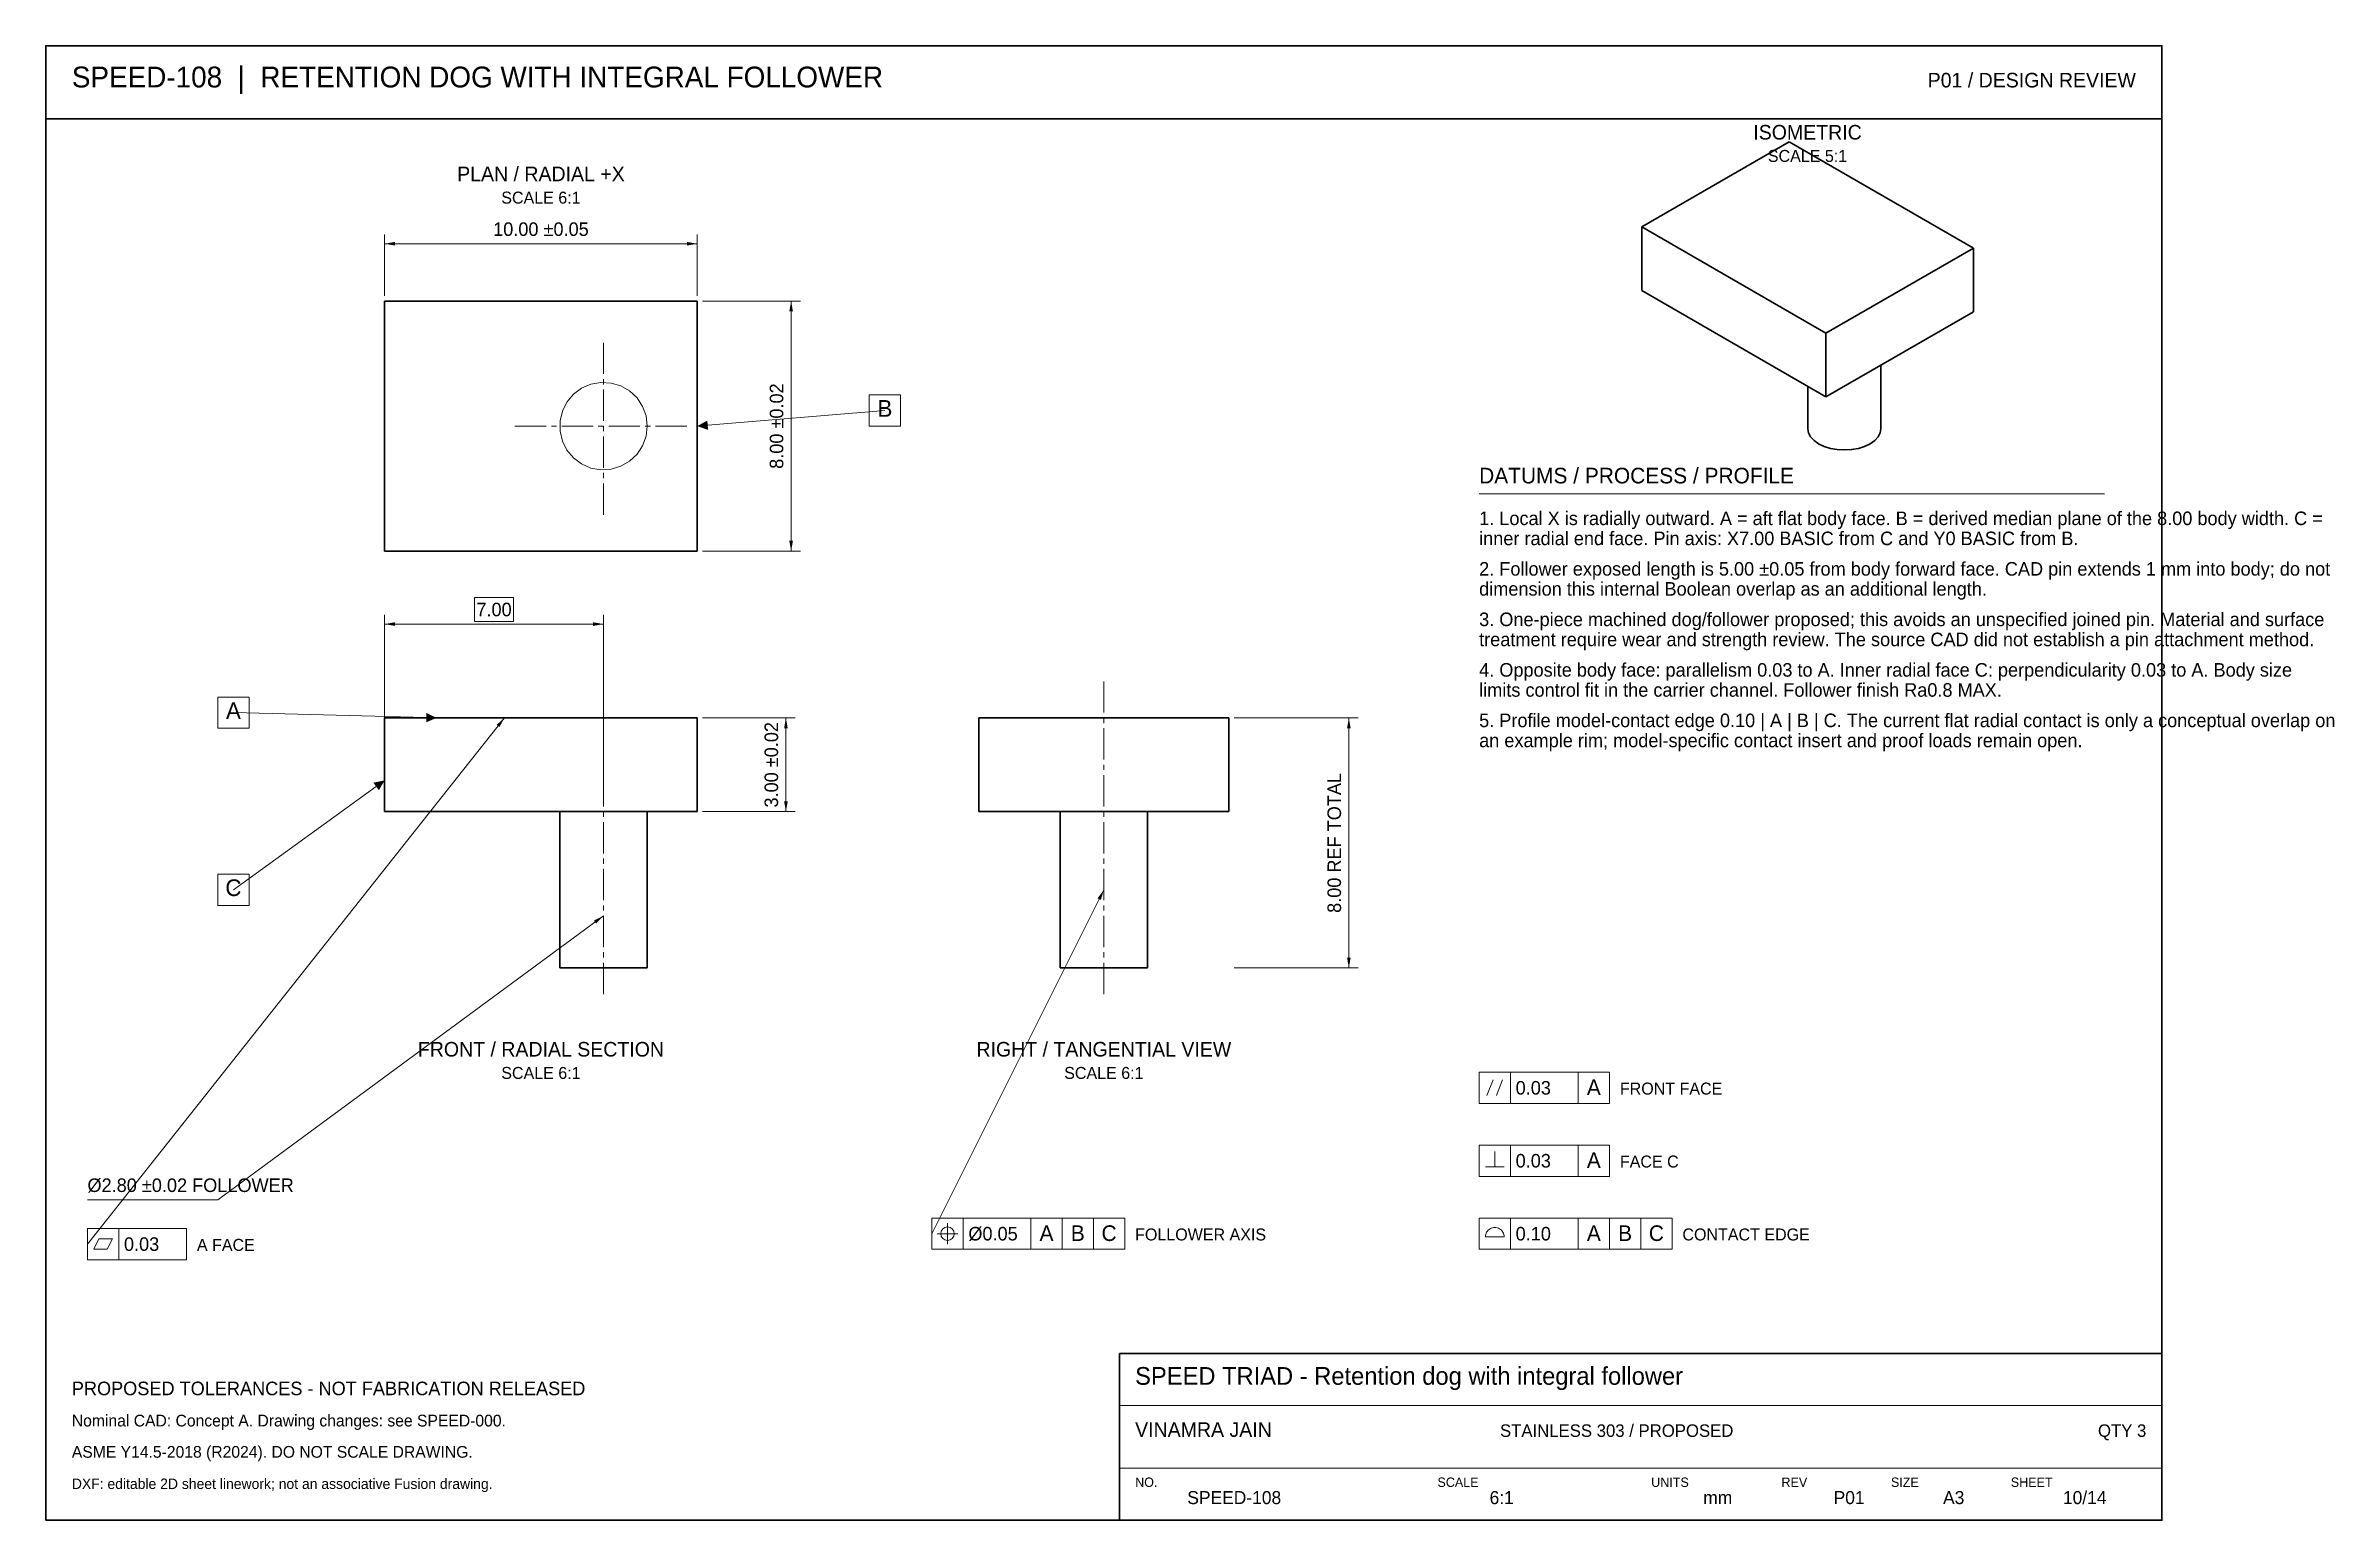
# Model space of a CAD drawing. Header units: millimetres. Extents: x 7 to 446, y 7 to 290.
import ezdxf
from ezdxf.enums import TextEntityAlignment as Align

# ---------------------------------------------------------------- set-up
doc = ezdxf.new("R2010")
doc.units = ezdxf.units.MM
doc.linetypes.add('CENTER_STD', pattern=[9, 6, -1, 1, -1])
doc.linetypes.add('DASHED_STD', pattern=[3, 2, -1])
for name, color, linetype, lineweight in [('BORDER', 7, 'Continuous', 30), ('CENTER', 7, 'CENTER_STD', 13), ('DIM', 7, 'Continuous', 15), ('GDT', 7, 'Continuous', 20), ('HIDDEN', 7, 'DASHED_STD', 13), ('NOTES', 7, 'Continuous', 18), ('VISIBLE', 7, 'Continuous', 30)]:
    doc.layers.add(name, color=color, linetype=linetype, lineweight=lineweight)

msp = doc.modelspace()

# ---------------------------------------------------------------- linework, layer by layer
at = {"layer": 'BORDER'}
msp.add_line((7, 276), (413, 276), dxfattribs=at)
for points in [[(7, 7), (413, 7), (413, 290), (7, 290)], [(213, 7), (413, 7), (413, 39), (213, 39)]]:
    msp.add_lwpolyline(points, close=True, dxfattribs=at)
at = {"layer": 'CENTER'}
for p, q in [((114, 200), (114, 234)), ((97, 217), (131, 217)), ((114, 108), (114, 168)), ((210, 108), (210, 168))]:
    msp.add_line(p, q, dxfattribs=at)
at = {"layer": 'DIM'}
for p, q in [((72, 242), (72, 253.8)), ((72, 252), (132, 252)), ((132, 242), (132, 253.8)), ((133, 241), (151.8, 241)), ((150, 193), (150, 241)), ((282, 204), (402, 204)), ((133, 193), (151.8, 193)), ((72, 144), (72, 180.8)), ((114, 144), (114, 180.8)), ((72, 179), (114, 179)), ((133, 161), (150.8, 161)), ((149, 143), (149, 161)), ((235, 161), (258.8, 161)), ((257, 113), (257, 161)), ((133, 143), (150.8, 143)), ((40, 68.5), (114, 123)), ((235, 113), (258.8, 113)), ((15, 68.5), (40, 68.5)), ((213, 29), (413, 29)), ((213, 17), (413, 17))]:
    msp.add_line(p, q, dxfattribs=at)
msp.add_lwpolyline([(89.27, 179.5), (96.73, 179.5), (96.73, 184.1), (89.27, 184.1)], close=True, dxfattribs=at)
for points in [[(72, 252), (74, 252.35), (74, 251.65)], [(132, 252), (130, 251.65), (130, 252.35)], [(150, 241), (150.35, 239), (149.65, 239)], [(150, 193), (149.65, 195), (150.35, 195)], [(72, 179), (74, 179.35), (74, 178.65)], [(114, 179), (112, 178.65), (112, 179.35)], [(95, 161), (94.03, 159.21), (93.48, 159.65)], [(149, 161), (149.35, 159), (148.65, 159)], [(257, 161), (257.35, 159), (256.65, 159)], [(149, 143), (148.65, 145), (149.35, 145)], [(210, 128), (209.42, 126.05), (208.79, 126.37)], [(114, 123), (112.6, 121.53), (112.18, 122.1)], [(257, 113), (256.65, 115), (257.35, 115)]]:
    msp.add_solid(points, dxfattribs=at)
at = {"layer": 'GDT'}
for p, q in [((133.99, 217.17), (168, 220)), ((15, 60), (95, 161)), ((80, 161.05), (43, 162)), ((70.38, 147.83), (43, 128)), ((177, 62), (210, 128)), ((288, 87), (288, 93)), ((301, 87), (301, 93)), ((283.5, 88.5), (284.7, 91.5)), ((285.3, 88.5), (286.5, 91.5)), ((283.2, 74.8), (286.8, 74.8)), ((285, 74.8), (285, 77.8)), ((288, 73), (288, 79)), ((301, 73), (301, 79)), ((21, 57), (21, 63)), ((178, 62), (182, 62)), ((180, 60), (180, 64)), ((183, 59), (183, 65)), ((196, 59), (196, 65)), ((202, 59), (202, 65)), ((208, 59), (208, 65)), ((288, 59), (288, 65)), ((301, 59), (301, 65)), ((307, 59), (307, 65)), ((313, 59), (313, 65)), ((283.2, 61.4), (286.8, 61.4))]:
    msp.add_line(p, q, dxfattribs=at)
for points in [[(165, 217), (171, 217), (171, 223), (165, 223)], [(40, 159), (46, 159), (46, 165), (40, 165)], [(40, 125), (46, 125), (46, 131), (40, 131)], [(282, 87), (307, 87), (307, 93), (282, 93)], [(282, 73), (307, 73), (307, 79), (282, 79)], [(15, 57), (34, 57), (34, 63), (15, 63)], [(177, 59), (214, 59), (214, 65), (177, 65)], [(282, 59), (319, 59), (319, 65), (282, 65)], [(16.2, 59), (18.8, 59), (19.8, 61), (17.2, 61)]]:
    msp.add_lwpolyline(points, close=True, dxfattribs=at)
msp.add_lwpolyline([(286.8, 61.4), (286.78, 61.63), (286.74, 61.87), (286.66, 62.09), (286.56, 62.3), (286.43, 62.5), (286.27, 62.67), (286.1, 62.83), (285.9, 62.96), (285.69, 63.06), (285.47, 63.14), (285.23, 63.18), (285, 63.2), (284.77, 63.18), (284.53, 63.14), (284.31, 63.06), (284.1, 62.96), (283.9, 62.83), (283.73, 62.67), (283.57, 62.5), (283.44, 62.3), (283.34, 62.09), (283.26, 61.87), (283.22, 61.63), (283.2, 61.4)], dxfattribs=at)
msp.add_circle((180, 62), 1.3, dxfattribs=at)
for points in [[(132, 217), (133.92, 218.06), (134.07, 216.27)], [(82, 161), (79.98, 160.15), (80.02, 161.95)], [(72, 149), (70.91, 147.1), (69.85, 148.56)]]:
    msp.add_solid(points, dxfattribs=at)
at = {"layer": 'HIDDEN'}
for points in [[(72, 193), (72, 241)], [(72, 241), (132, 241)], [(132, 241), (132, 193)], [(109.8, 224.27), (108.24, 223.11), (106.98, 221.62), (106.11, 219.87), (105.66, 217.98), (105.66, 216.02), (106.11, 214.13), (106.98, 212.38), (108.24, 210.89), (109.8, 209.73), (111.59, 208.95), (113.51, 208.61), (115.46, 208.73), (117.33, 209.29), (119.02, 210.26), (120.43, 211.6), (121.51, 213.23), (122.17, 215.06), (122.4, 217), (122.17, 218.94), (121.51, 220.77), (120.43, 222.4), (119.02, 223.74), (117.33, 224.71), (115.46, 225.27), (113.51, 225.39), (111.59, 225.05), (109.8, 224.27)], [(109.8, 224.27), (111.59, 225.05), (113.51, 225.39), (115.46, 225.27), (117.33, 224.71), (119.02, 223.74), (120.43, 222.4), (121.51, 220.77), (122.17, 218.94), (122.4, 217), (122.17, 215.06), (121.51, 213.23), (120.43, 211.6), (119.02, 210.26), (117.33, 209.29), (115.46, 208.73), (113.51, 208.61), (111.59, 208.95), (109.8, 209.73), (108.24, 210.89), (106.98, 212.38), (106.11, 214.13), (105.66, 216.02), (105.66, 217.98), (106.11, 219.87), (106.98, 221.62), (108.24, 223.11), (109.8, 224.27)], [(132, 193), (72, 193)], [(132, 161), (72, 161)], [(72, 161), (72, 143)], [(132, 161), (132, 143)], [(234, 161), (186, 161)], [(186, 161), (186, 143)], [(234, 161), (234, 143)], [(72, 143), (132, 143)], [(109.8, 143), (109.27, 143), (108.76, 143), (108.29, 143), (107.84, 143), (107.43, 143), (107.06, 143), (106.73, 143), (106.43, 143), (106.18, 143), (105.97, 143), (105.81, 143), (105.69, 143), (105.62, 143), (105.6, 143)], [(105.6, 143), (105.81, 143), (106.43, 143), (107.43, 143), (108.76, 143), (110.36, 143), (112.13, 143), (114, 143), (115.87, 143), (117.64, 143), (119.24, 143), (120.57, 143), (121.57, 143), (122.19, 143), (122.4, 143)], [(122.4, 143), (122.31, 143), (122.03, 143), (121.57, 143), (120.94, 143), (120.16, 143), (119.24, 143), (118.2, 143), (117.07, 143), (115.87, 143), (114.63, 143), (113.37, 143), (112.13, 143), (110.93, 143), (109.8, 143)], [(186, 143), (234, 143)], [(217.27, 143), (216.37, 143), (215.24, 143), (213.93, 143), (212.48, 143), (210.94, 143), (209.37, 143), (207.83, 143), (206.36, 143), (205.01, 143), (203.84, 143), (202.89, 143), (202.18, 143), (201.75, 143), (201.6, 143)], [(201.6, 143), (201.81, 143), (202.43, 143), (203.43, 143), (204.76, 143), (206.36, 143), (208.13, 143), (210, 143), (211.87, 143), (213.64, 143), (215.24, 143), (216.57, 143), (217.57, 143), (218.19, 143), (218.4, 143)], [(218.4, 143), (218.39, 143), (218.38, 143), (218.35, 143), (218.31, 143), (218.25, 143), (218.19, 143), (218.11, 143), (218.03, 143), (217.93, 143), (217.82, 143), (217.7, 143), (217.57, 143), (217.43, 143), (217.27, 143)], [(105.6, 113), (105.62, 113), (105.69, 113), (105.81, 113), (105.97, 113), (106.18, 113), (106.43, 113), (106.73, 113), (107.06, 113), (107.43, 113), (107.84, 113), (108.29, 113), (108.76, 113), (109.27, 113), (109.8, 113)], [(109.8, 113), (110.93, 113), (112.13, 113), (113.37, 113), (114.63, 113), (115.87, 113), (117.07, 113), (118.2, 113), (119.24, 113), (120.16, 113), (120.94, 113), (121.57, 113), (122.03, 113), (122.31, 113), (122.4, 113)], [(201.6, 113), (201.75, 113), (202.18, 113), (202.89, 113), (203.84, 113), (205.01, 113), (206.36, 113), (207.83, 113), (209.37, 113), (210.94, 113), (212.48, 113), (213.93, 113), (215.24, 113), (216.37, 113), (217.27, 113)], [(217.27, 113), (217.43, 113), (217.57, 113), (217.7, 113), (217.82, 113), (217.93, 113), (218.03, 113), (218.11, 113), (218.19, 113), (218.25, 113), (218.31, 113), (218.35, 113), (218.38, 113), (218.39, 113), (218.4, 113)]]:
    msp.add_lwpolyline(points, dxfattribs=at)
at = {"layer": 'VISIBLE'}
for points in [[(341.46, 271.58), (313.18, 255.25)], [(376.82, 251.17), (341.46, 271.58)], [(313.18, 255.25), (348.54, 234.84)], [(313.18, 255.25), (313.18, 243)], [(348.54, 234.84), (376.82, 251.17)], [(376.82, 251.17), (376.82, 238.92)], [(348.54, 222.59), (313.18, 243)], [(132, 241), (72, 241)], [(72, 241), (72, 193)], [(132, 193), (132, 241)], [(376.82, 238.92), (348.54, 222.59)], [(348.54, 234.84), (348.54, 222.59)], [(359.07, 216.46), (359.07, 228.67)], [(345.07, 216.46), (345.07, 224.59)], [(359.07, 216.46), (358.94, 215.68), (358.54, 214.92), (357.89, 214.22), (357.02, 213.61), (355.96, 213.1), (354.75, 212.73), (353.44, 212.5), (352.07, 212.42), (350.71, 212.5), (349.39, 212.73), (348.18, 213.1), (347.12, 213.61), (346.25, 214.22), (345.6, 214.92), (345.21, 215.68), (345.07, 216.46)], [(72, 193), (132, 193)], [(72, 161), (132, 161)], [(72, 161), (72, 143)], [(132, 161), (132, 143)], [(186, 161), (234, 161)], [(186, 161), (186, 143)], [(234, 161), (234, 143)], [(132, 143), (72, 143)], [(105.6, 113), (105.6, 143)], [(122.4, 113), (122.4, 143)], [(234, 143), (186, 143)], [(201.6, 113), (201.6, 143)], [(218.4, 113), (218.4, 143)], [(122.4, 113), (122.19, 113), (121.57, 113), (120.57, 113), (119.24, 113), (117.64, 113), (115.87, 113), (114, 113), (112.13, 113), (110.36, 113), (108.76, 113), (107.43, 113), (106.43, 113), (105.81, 113), (105.6, 113)], [(218.4, 113), (218.19, 113), (217.57, 113), (216.57, 113), (215.24, 113), (213.64, 113), (211.87, 113), (210, 113), (208.13, 113), (206.36, 113), (204.76, 113), (203.43, 113), (202.43, 113), (201.81, 113), (201.6, 113)]]:
    msp.add_lwpolyline(points, dxfattribs=at)

# ---------------------------------------------------------------- texts
at = {"layer": 'GDT'}
for s, height, p in [('B', 3.2, (168, 218.8)), ('A', 3.2, (43, 160.8)), ('C', 3.2, (43, 126.8)), ('A', 3, (304, 88.6)), ('A', 3, (304, 74.6)), ('A', 3, (199, 60.6)), ('B', 3, (205, 60.6)), ('C', 3, (211, 60.6)), ('A', 3, (304, 60.6)), ('B', 3, (310, 60.6)), ('C', 3, (316, 60.6))]:
    msp.add_text(s, height=height, dxfattribs=at).set_placement(p, align=Align.CENTER)
for s, p in [('0.03', (289, 88.7)), ('0.03', (289, 74.7)), ('Ø0.05', (184, 60.7)), ('0.10', (289, 60.7)), ('0.03', (22, 58.7))]:
    msp.add_text(s, height=2.6, dxfattribs=at).set_placement(p)
at = {"layer": 'NOTES'}
for s, height, p in [('SPEED-108  |  RETENTION DOG WITH INTEGRAL FOLLOWER', 4, (12, 282)), ('DATUMS / PROCESS / PROFILE', 3, (282, 206)), ('1. Local X is radially outward. A = aft flat body face. B = derived median plane of the 8.00 body width. C =', 2.6, (282, 198)), ('inner radial end face. Pin axis: X7.00 BASIC from C and Y0 BASIC from B.', 2.6, (282, 194.15)), ('2. Follower exposed length is 5.00 ±0.05 from body forward face. CAD pin extends 1 mm into body; do not', 2.6, (282, 188.3)), ('dimension this internal Boolean overlap as an additional length.', 2.6, (282, 184.46)), ('3. One-piece machined dog/follower proposed; this avoids an unspecified joined pin. Material and surface', 2.6, (282, 178.61)), ('treatment require wear and strength review. The source CAD did not establish a pin attachment method.', 2.6, (282, 174.76)), ('4. Opposite body face: parallelism 0.03 to A. Inner radial face C: perpendicularity 0.03 to A. Body size', 2.6, (282, 168.91)), ('limits control fit in the carrier channel. Follower finish Ra0.8 MAX.', 2.6, (282, 165.06)), ('5. Profile model-contact edge 0.10 | A | B | C. The current flat radial contact is only a conceptual overlap on', 2.6, (282, 159.22)), ('an example rim; model-specific contact insert and proof loads remain open.', 2.6, (282, 155.37)), ('FRONT FACE', 2.3, (309, 88.7)), ('FACE C', 2.3, (309, 74.7)), ('Ø2.80 ±0.02 FOLLOWER', 2.6, (15, 70)), ('FOLLOWER AXIS', 2.3, (216, 60.7)), ('CONTACT EDGE', 2.3, (321, 60.7)), ('A FACE', 2.3, (36, 58.7)), ('SPEED TRIAD - Retention dog with integral follower', 3.4, (216, 33)), ('PROPOSED TOLERANCES - NOT FABRICATION RELEASED', 2.6, (12, 31)), ('Nominal CAD: Concept A. Drawing changes: see SPEED-000.', 2.25, (12, 25)), ('VINAMRA JAIN', 2.8, (216, 23)), ('STAINLESS 303 / PROPOSED', 2.4, (286, 23)), ('ASME Y14.5-2018 (R2024). DO NOT SCALE DRAWING.', 2.25, (12, 19)), ('DXF: editable 2D sheet linework; not an associative Fusion drawing.', 2, (12, 13)), ('NO.', 1.8, (216, 13.4)), ('SCALE', 1.8, (274, 13.4)), ('UNITS', 1.8, (315, 13.4)), ('REV', 1.8, (340, 13.4)), ('SIZE', 1.8, (361, 13.4)), ('SHEET', 1.8, (384, 13.4)), ('SPEED-108', 2.5, (226, 10.1)), ('6:1', 2.5, (284, 10.1)), ('mm', 2.5, (325, 10.1)), ('P01', 2.5, (350, 10.1)), ('A3', 2.5, (371, 10.1)), ('10/14', 2.5, (394, 10.1))]:
    msp.add_text(s, height=height, dxfattribs=at).set_placement(p)
for s, height, p in [('P01 / DESIGN REVIEW', 2.8, (408, 282)), ('QTY 3', 2.4, (410, 23))]:
    msp.add_text(s, height=height, dxfattribs=at).set_placement(p, align=Align.RIGHT)
for s, height, p in [('ISOMETRIC', 2.8, (345, 272)), ('SCALE 5:1', 2.3, (345, 267.7)), ('PLAN / RADIAL +X', 2.8, (102, 264)), ('SCALE 6:1', 2.3, (102, 259.7)), ('10.00 ±0.05', 2.6, (102, 253.5)), ('7.00', 2.6, (93, 180.5)), ('FRONT / RADIAL SECTION', 2.8, (102, 96)), ('RIGHT / TANGENTIAL VIEW', 2.8, (210, 96)), ('SCALE 6:1', 2.3, (102, 91.7)), ('SCALE 6:1', 2.3, (210, 91.7))]:
    msp.add_text(s, height=height, dxfattribs=at).set_placement(p, align=Align.CENTER)
for s, p in [('8.00 ±0.02', (148.5, 217)), ('3.00 ±0.02', (147.5, 152)), ('8.00 REF TOTAL', (255.5, 137))]:
    msp.add_text(s, height=2.6, rotation=90, dxfattribs=at).set_placement(p, align=Align.CENTER)

doc.saveas('drawing.dxf')
